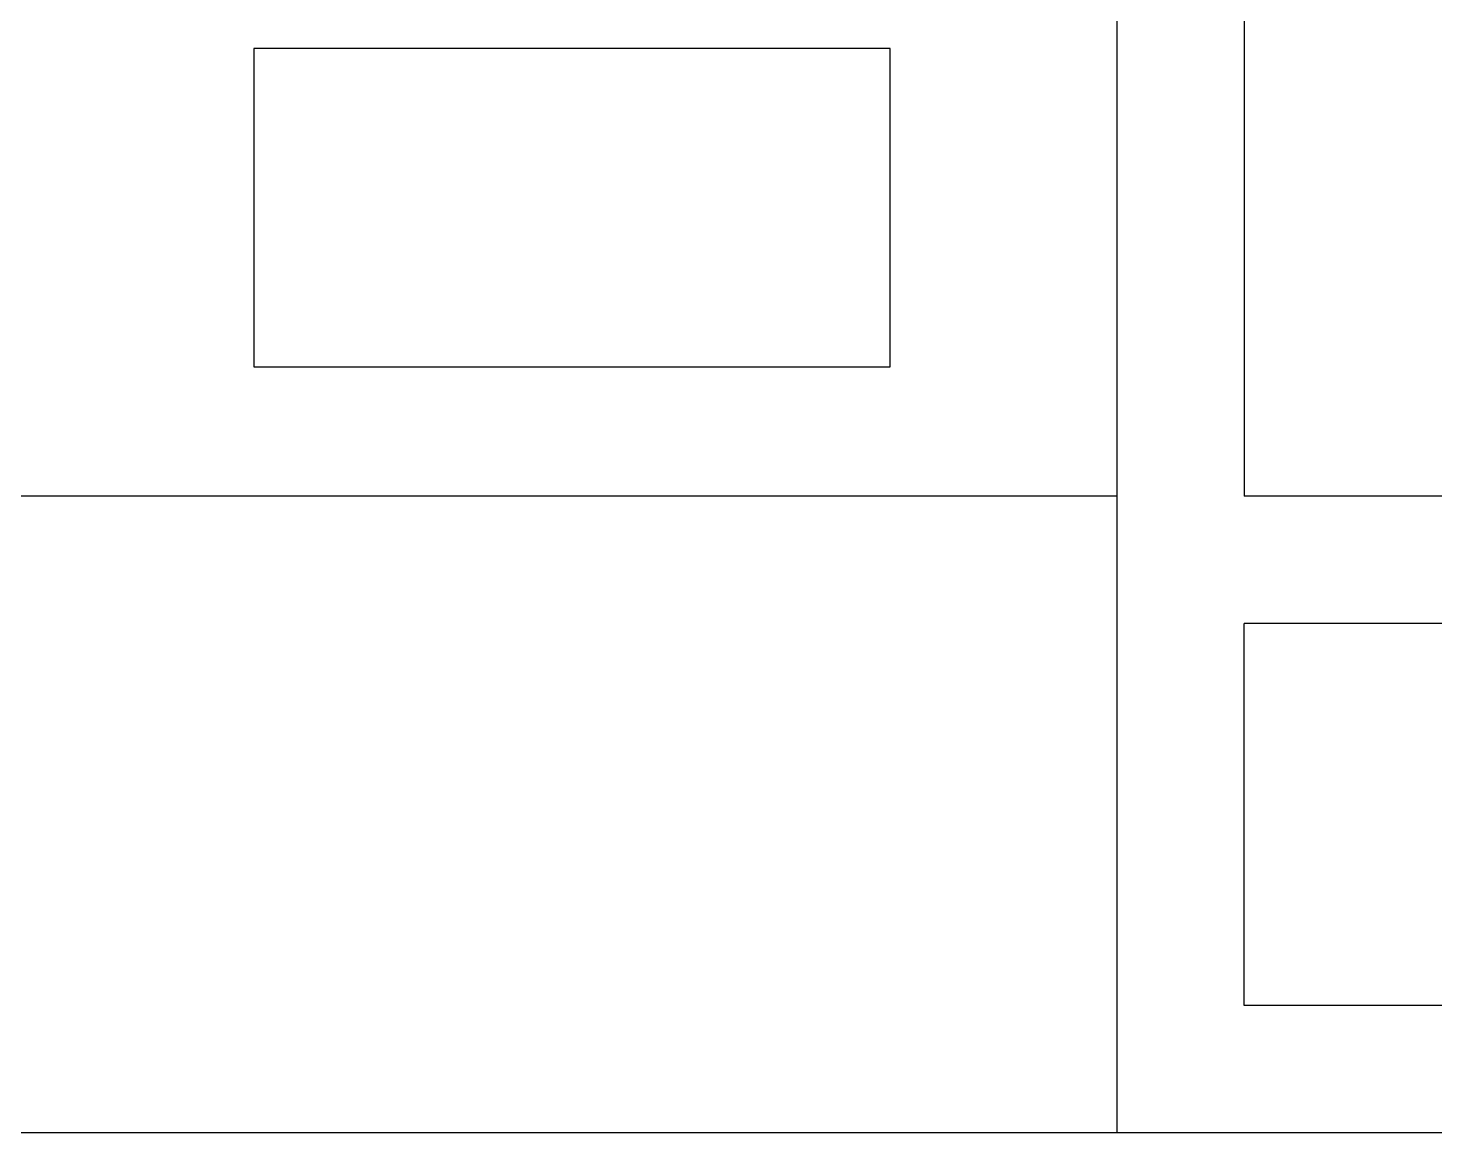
# Model space of a CAD drawing. Extents: x -19 to 297, y 0 to 420.
# Drawn here: x 103.64 to 109.17, y 234.27 to 238.61 of the extents above; entities that cross this region are included whole.
import ezdxf

# ---------------------------------------------------------------- set-up
doc = ezdxf.new("R2010")
doc.units = 0
doc.header["$MEASUREMENT"] = 0
doc.linetypes.add('K5LT_BASIC', pattern=[0])
doc.layers.add('Системный слой', color=7, linetype='Continuous')

# ---------------------------------------------------------------- blocks, each defined once
blk = doc.blocks.new('*U')
at = {"layer": 'Системный слой', "color": 5, "linetype": 'K5LT_BASIC'}
for p, q in [((107.026, 238.5273), (104.526, 238.5273)), ((104.526, 238.5273), (104.526, 237.2773)), ((107.026, 237.2773), (107.026, 238.5273)), ((104.526, 237.2773), (107.026, 237.2773))]:
    blk.add_line(p, q, dxfattribs=at)

msp = doc.modelspace()

# ---------------------------------------------------------------- linework, layer by layer
at = {"layer": 'Системный слой', "color": 5, "linetype": 'K5LT_BASIC'}
for p, q in [((107.9163, 248.2688), (107.9163, 236.7688)), ((108.4167, 248.2688), (108.4167, 236.7688)), ((107.9163, 242.3282), (107.9163, 236.7688)), ((107.9163, 236.7688), (100.4167, 236.7688)), ((107.9163, 236.7688), (107.9163, 234.2688)), ((123.9163, 236.7688), (108.4167, 236.7688)), ((112.7527, 236.2688), (108.4167, 236.2688)), ((108.4167, 234.7688), (108.4167, 236.2688)), ((112.7527, 234.7688), (108.4167, 234.7688)), ((113.2527, 234.2688), (97.6737, 234.2688))]:
    msp.add_line(p, q, dxfattribs=at)

# ---------------------------------------------------------------- block references
at = {"layer": 'Системный слой'}
msp.add_blockref('*U', (0, 0), dxfattribs=at)
msp.add_blockref('*U', (0, 0), dxfattribs=at)
msp.add_blockref('*U', (0, 0), dxfattribs=at)
msp.add_blockref('*U', (0, 0), dxfattribs=at)
msp.add_blockref('*U', (0, 0), dxfattribs=at)
msp.add_blockref('*U', (0, 0), dxfattribs=at)
msp.add_blockref('*U', (0, 0), dxfattribs=at)
msp.add_blockref('*U', (0, 0), dxfattribs=at)
msp.add_blockref('*U', (0, 0), dxfattribs=at)
msp.add_blockref('*U', (0, 0), dxfattribs=at)
msp.add_blockref('*U', (0, 0), dxfattribs=at)
msp.add_blockref('*U', (0, 0), dxfattribs=at)
msp.add_blockref('*U', (0, 0), dxfattribs=at)
msp.add_blockref('*U', (0, 0), dxfattribs=at)
msp.add_blockref('*U', (0, 0), dxfattribs=at)
msp.add_blockref('*U', (0, 0), dxfattribs=at)
msp.add_blockref('*U', (0, 0), dxfattribs=at)
msp.add_blockref('*U', (0, 0), dxfattribs=at)
msp.add_blockref('*U', (0, 0), dxfattribs=at)
msp.add_blockref('*U', (0, 0), dxfattribs=at)
msp.add_blockref('*U', (0, 0), dxfattribs=at)
msp.add_blockref('*U', (0, 0), dxfattribs=at)
msp.add_blockref('*U', (0, 0), dxfattribs=at)
msp.add_blockref('*U', (0, 0), dxfattribs=at)
msp.add_blockref('*U', (0, 0), dxfattribs=at)
msp.add_blockref('*U', (0, 0), dxfattribs=at)
msp.add_blockref('*U', (0, 0), dxfattribs=at)
msp.add_blockref('*U', (0, 0), dxfattribs=at)
msp.add_blockref('*U', (0, 0), dxfattribs=at)
msp.add_blockref('*U', (0, 0), dxfattribs=at)
msp.add_blockref('*U', (0, 0), dxfattribs=at)
msp.add_blockref('*U', (0, 0), dxfattribs=at)
msp.add_blockref('*U', (0, 0), dxfattribs=at)
msp.add_blockref('*U', (0, 0), dxfattribs=at)
msp.add_blockref('*U', (0, 0), dxfattribs=at)
msp.add_blockref('*U', (0, 0), dxfattribs=at)
msp.add_blockref('*U', (0, 0), dxfattribs=at)
msp.add_blockref('*U', (0, 0), dxfattribs=at)
msp.add_blockref('*U', (0, 0), dxfattribs=at)
msp.add_blockref('*U', (0, 0), dxfattribs=at)
msp.add_blockref('*U', (0, 0), dxfattribs=at)
msp.add_blockref('*U', (0, 0), dxfattribs=at)
msp.add_blockref('*U', (0, 0), dxfattribs=at)
msp.add_blockref('*U', (0, 0), dxfattribs=at)
msp.add_blockref('*U', (0, 0), dxfattribs=at)
msp.add_blockref('*U', (0, 0), dxfattribs=at)
msp.add_blockref('*U', (0, 0), dxfattribs=at)
msp.add_blockref('*U', (0, 0), dxfattribs=at)
msp.add_blockref('*U', (0, 0), dxfattribs=at)
msp.add_blockref('*U', (0, 0), dxfattribs=at)
msp.add_blockref('*U', (0, 0), dxfattribs=at)
msp.add_blockref('*U', (0, 0), dxfattribs=at)
msp.add_blockref('*U', (0, 0), dxfattribs=at)
msp.add_blockref('*U', (0, 0), dxfattribs=at)
msp.add_blockref('*U', (0, 0), dxfattribs=at)
msp.add_blockref('*U', (0, 0), dxfattribs=at)
msp.add_blockref('*U', (0, 0), dxfattribs=at)
msp.add_blockref('*U', (0, 0), dxfattribs=at)
msp.add_blockref('*U', (0, 0), dxfattribs=at)
msp.add_blockref('*U', (0, 0), dxfattribs=at)
msp.add_blockref('*U', (0, 0), dxfattribs=at)
msp.add_blockref('*U', (0, 0), dxfattribs=at)
msp.add_blockref('*U', (0, 0), dxfattribs=at)
msp.add_blockref('*U', (0, 0), dxfattribs=at)
msp.add_blockref('*U', (0, 0), dxfattribs=at)
msp.add_blockref('*U', (0, 0), dxfattribs=at)
msp.add_blockref('*U', (0, 0), dxfattribs=at)
msp.add_blockref('*U', (0, 0), dxfattribs=at)
msp.add_blockref('*U', (0, 0), dxfattribs=at)
msp.add_blockref('*U', (0, 0), dxfattribs=at)
msp.add_blockref('*U', (0, 0), dxfattribs=at)
msp.add_blockref('*U', (0, 0), dxfattribs=at)
msp.add_blockref('*U', (0, 0), dxfattribs=at)
msp.add_blockref('*U', (0, 0), dxfattribs=at)
msp.add_blockref('*U', (0, 0), dxfattribs=at)
msp.add_blockref('*U', (0, 0), dxfattribs=at)
msp.add_blockref('*U', (0, 0), dxfattribs=at)
msp.add_blockref('*U', (0, 0), dxfattribs=at)
msp.add_blockref('*U', (0, 0), dxfattribs=at)
msp.add_blockref('*U', (0, 0), dxfattribs=at)
msp.add_blockref('*U', (0, 0), dxfattribs=at)
msp.add_blockref('*U', (0, 0), dxfattribs=at)
msp.add_blockref('*U', (0, 0), dxfattribs=at)
msp.add_blockref('*U', (0, 0), dxfattribs=at)
msp.add_blockref('*U', (0, 0), dxfattribs=at)
msp.add_blockref('*U', (0, 0), dxfattribs=at)
msp.add_blockref('*U', (0, 0), dxfattribs=at)
msp.add_blockref('*U', (0, 0), dxfattribs=at)
msp.add_blockref('*U', (0, 0), dxfattribs=at)
msp.add_blockref('*U', (0, 0), dxfattribs=at)
msp.add_blockref('*U', (0, 0), dxfattribs=at)
msp.add_blockref('*U', (0, 0), dxfattribs=at)
msp.add_blockref('*U', (0, 0), dxfattribs=at)
msp.add_blockref('*U', (0, 0), dxfattribs=at)
msp.add_blockref('*U', (0, 0), dxfattribs=at)
msp.add_blockref('*U', (0, 0), dxfattribs=at)
msp.add_blockref('*U', (0, 0), dxfattribs=at)
msp.add_blockref('*U', (0, 0), dxfattribs=at)
msp.add_blockref('*U', (0, 0), dxfattribs=at)
msp.add_blockref('*U', (0, 0), dxfattribs=at)
msp.add_blockref('*U', (0, 0), dxfattribs=at)
msp.add_blockref('*U', (0, 0), dxfattribs=at)
msp.add_blockref('*U', (0, 0), dxfattribs=at)
msp.add_blockref('*U', (0, 0), dxfattribs=at)
msp.add_blockref('*U', (0, 0), dxfattribs=at)
msp.add_blockref('*U', (0, 0), dxfattribs=at)
msp.add_blockref('*U', (0, 0), dxfattribs=at)
msp.add_blockref('*U', (0, 0), dxfattribs=at)
msp.add_blockref('*U', (0, 0), dxfattribs=at)
msp.add_blockref('*U', (0, 0), dxfattribs=at)
msp.add_blockref('*U', (0, 0), dxfattribs=at)
msp.add_blockref('*U', (0, 0), dxfattribs=at)
msp.add_blockref('*U', (0, 0), dxfattribs=at)
msp.add_blockref('*U', (0, 0), dxfattribs=at)
msp.add_blockref('*U', (0, 0), dxfattribs=at)
msp.add_blockref('*U', (0, 0), dxfattribs=at)
msp.add_blockref('*U', (0, 0), dxfattribs=at)
msp.add_blockref('*U', (0, 0), dxfattribs=at)
msp.add_blockref('*U', (0, 0), dxfattribs=at)
msp.add_blockref('*U', (0, 0), dxfattribs=at)
msp.add_blockref('*U', (0, 0), dxfattribs=at)
msp.add_blockref('*U', (0, 0), dxfattribs=at)
msp.add_blockref('*U', (0, 0), dxfattribs=at)
msp.add_blockref('*U', (0, 0), dxfattribs=at)
msp.add_blockref('*U', (0, 0), dxfattribs=at)
msp.add_blockref('*U', (0, 0), dxfattribs=at)
msp.add_blockref('*U', (0, 0), dxfattribs=at)
msp.add_blockref('*U', (0, 0), dxfattribs=at)
msp.add_blockref('*U', (0, 0), dxfattribs=at)
msp.add_blockref('*U', (0, 0), dxfattribs=at)
msp.add_blockref('*U', (0, 0), dxfattribs=at)
msp.add_blockref('*U', (0, 0), dxfattribs=at)
msp.add_blockref('*U', (0, 0), dxfattribs=at)
msp.add_blockref('*U', (0, 0), dxfattribs=at)
msp.add_blockref('*U', (0, 0), dxfattribs=at)
msp.add_blockref('*U', (0, 0), dxfattribs=at)
msp.add_blockref('*U', (0, 0), dxfattribs=at)
msp.add_blockref('*U', (0, 0), dxfattribs=at)
msp.add_blockref('*U', (0, 0), dxfattribs=at)
msp.add_blockref('*U', (0, 0), dxfattribs=at)
msp.add_blockref('*U', (0, 0), dxfattribs=at)
msp.add_blockref('*U', (0, 0), dxfattribs=at)
msp.add_blockref('*U', (0, 0), dxfattribs=at)
msp.add_blockref('*U', (0, 0), dxfattribs=at)
msp.add_blockref('*U', (0, 0), dxfattribs=at)
msp.add_blockref('*U', (0, 0), dxfattribs=at)
msp.add_blockref('*U', (0, 0), dxfattribs=at)
msp.add_blockref('*U', (0, 0), dxfattribs=at)
msp.add_blockref('*U', (0, 0), dxfattribs=at)
msp.add_blockref('*U', (0, 0), dxfattribs=at)
msp.add_blockref('*U', (0, 0), dxfattribs=at)
msp.add_blockref('*U', (0, 0), dxfattribs=at)
msp.add_blockref('*U', (0, 0), dxfattribs=at)
msp.add_blockref('*U', (0, 0), dxfattribs=at)
msp.add_blockref('*U', (0, 0), dxfattribs=at)
msp.add_blockref('*U', (0, 0), dxfattribs=at)
msp.add_blockref('*U', (0, 0), dxfattribs=at)
msp.add_blockref('*U', (0, 0), dxfattribs=at)
msp.add_blockref('*U', (0, 0), dxfattribs=at)
msp.add_blockref('*U', (0, 0), dxfattribs=at)
msp.add_blockref('*U', (0, 0), dxfattribs=at)
msp.add_blockref('*U', (0, 0), dxfattribs=at)
msp.add_blockref('*U', (0, 0), dxfattribs=at)
msp.add_blockref('*U', (0, 0), dxfattribs=at)
msp.add_blockref('*U', (0, 0), dxfattribs=at)
msp.add_blockref('*U', (0, 0), dxfattribs=at)
msp.add_blockref('*U', (0, 0), dxfattribs=at)
msp.add_blockref('*U', (0, 0), dxfattribs=at)
msp.add_blockref('*U', (0, 0), dxfattribs=at)
msp.add_blockref('*U', (0, 0), dxfattribs=at)
msp.add_blockref('*U', (0, 0), dxfattribs=at)
msp.add_blockref('*U', (0, 0), dxfattribs=at)
msp.add_blockref('*U', (0, 0), dxfattribs=at)
msp.add_blockref('*U', (0, 0), dxfattribs=at)
msp.add_blockref('*U', (0, 0), dxfattribs=at)
msp.add_blockref('*U', (0, 0), dxfattribs=at)
msp.add_blockref('*U', (0, 0), dxfattribs=at)
msp.add_blockref('*U', (0, 0), dxfattribs=at)
msp.add_blockref('*U', (0, 0), dxfattribs=at)
msp.add_blockref('*U', (0, 0), dxfattribs=at)
msp.add_blockref('*U', (0, 0), dxfattribs=at)
msp.add_blockref('*U', (0, 0), dxfattribs=at)
msp.add_blockref('*U', (0, 0), dxfattribs=at)
msp.add_blockref('*U', (0, 0), dxfattribs=at)
msp.add_blockref('*U', (0, 0), dxfattribs=at)
msp.add_blockref('*U', (0, 0), dxfattribs=at)
msp.add_blockref('*U', (0, 0), dxfattribs=at)
msp.add_blockref('*U', (0, 0), dxfattribs=at)
msp.add_blockref('*U', (0, 0), dxfattribs=at)
msp.add_blockref('*U', (0, 0), dxfattribs=at)
msp.add_blockref('*U', (0, 0), dxfattribs=at)
msp.add_blockref('*U', (0, 0), dxfattribs=at)
msp.add_blockref('*U', (0, 0), dxfattribs=at)
msp.add_blockref('*U', (0, 0), dxfattribs=at)
msp.add_blockref('*U', (0, 0), dxfattribs=at)
msp.add_blockref('*U', (0, 0), dxfattribs=at)
msp.add_blockref('*U', (0, 0), dxfattribs=at)
msp.add_blockref('*U', (0, 0), dxfattribs=at)
msp.add_blockref('*U', (0, 0), dxfattribs=at)
msp.add_blockref('*U', (0, 0), dxfattribs=at)
msp.add_blockref('*U', (0, 0), dxfattribs=at)
msp.add_blockref('*U', (0, 0), dxfattribs=at)
msp.add_blockref('*U', (0, 0), dxfattribs=at)
msp.add_blockref('*U', (0, 0), dxfattribs=at)
msp.add_blockref('*U', (0, 0), dxfattribs=at)
msp.add_blockref('*U', (0, 0), dxfattribs=at)
msp.add_blockref('*U', (0, 0), dxfattribs=at)
msp.add_blockref('*U', (0, 0), dxfattribs=at)
msp.add_blockref('*U', (0, 0), dxfattribs=at)
msp.add_blockref('*U', (0, 0), dxfattribs=at)
msp.add_blockref('*U', (0, 0), dxfattribs=at)
msp.add_blockref('*U', (0, 0), dxfattribs=at)
msp.add_blockref('*U', (0, 0), dxfattribs=at)
msp.add_blockref('*U', (0, 0), dxfattribs=at)
msp.add_blockref('*U', (0, 0), dxfattribs=at)
msp.add_blockref('*U', (0, 0), dxfattribs=at)
msp.add_blockref('*U', (0, 0), dxfattribs=at)
msp.add_blockref('*U', (0, 0), dxfattribs=at)
msp.add_blockref('*U', (0, 0), dxfattribs=at)
msp.add_blockref('*U', (0, 0), dxfattribs=at)
msp.add_blockref('*U', (0, 0), dxfattribs=at)
msp.add_blockref('*U', (0, 0), dxfattribs=at)
msp.add_blockref('*U', (0, 0), dxfattribs=at)
msp.add_blockref('*U', (0, 0), dxfattribs=at)
msp.add_blockref('*U', (0, 0), dxfattribs=at)
msp.add_blockref('*U', (0, 0), dxfattribs=at)
msp.add_blockref('*U', (0, 0), dxfattribs=at)
msp.add_blockref('*U', (0, 0), dxfattribs=at)
msp.add_blockref('*U', (0, 0), dxfattribs=at)
msp.add_blockref('*U', (0, 0), dxfattribs=at)
msp.add_blockref('*U', (0, 0), dxfattribs=at)
msp.add_blockref('*U', (0, 0), dxfattribs=at)
msp.add_blockref('*U', (0, 0), dxfattribs=at)
msp.add_blockref('*U', (0, 0), dxfattribs=at)
msp.add_blockref('*U', (0, 0), dxfattribs=at)
msp.add_blockref('*U', (0, 0), dxfattribs=at)
msp.add_blockref('*U', (0, 0), dxfattribs=at)
msp.add_blockref('*U', (0, 0), dxfattribs=at)
msp.add_blockref('*U', (0, 0), dxfattribs=at)
msp.add_blockref('*U', (0, 0), dxfattribs=at)
msp.add_blockref('*U', (0, 0), dxfattribs=at)
msp.add_blockref('*U', (0, 0), dxfattribs=at)
msp.add_blockref('*U', (0, 0), dxfattribs=at)
msp.add_blockref('*U', (0, 0), dxfattribs=at)
msp.add_blockref('*U', (0, 0), dxfattribs=at)
msp.add_blockref('*U', (0, 0), dxfattribs=at)
msp.add_blockref('*U', (0, 0), dxfattribs=at)
msp.add_blockref('*U', (0, 0), dxfattribs=at)
msp.add_blockref('*U', (0, 0), dxfattribs=at)
msp.add_blockref('*U', (0, 0), dxfattribs=at)
msp.add_blockref('*U', (0, 0), dxfattribs=at)
msp.add_blockref('*U', (0, 0), dxfattribs=at)
msp.add_blockref('*U', (0, 0), dxfattribs=at)
msp.add_blockref('*U', (0, 0), dxfattribs=at)
msp.add_blockref('*U', (0, 0), dxfattribs=at)
msp.add_blockref('*U', (0, 0), dxfattribs=at)
msp.add_blockref('*U', (0, 0), dxfattribs=at)
msp.add_blockref('*U', (0, 0), dxfattribs=at)
msp.add_blockref('*U', (0, 0), dxfattribs=at)
msp.add_blockref('*U', (0, 0), dxfattribs=at)
msp.add_blockref('*U', (0, 0), dxfattribs=at)
msp.add_blockref('*U', (0, 0), dxfattribs=at)
msp.add_blockref('*U', (0, 0), dxfattribs=at)
msp.add_blockref('*U', (0, 0), dxfattribs=at)
msp.add_blockref('*U', (0, 0), dxfattribs=at)
msp.add_blockref('*U', (0, 0), dxfattribs=at)
msp.add_blockref('*U', (0, 0), dxfattribs=at)
msp.add_blockref('*U', (0, 0), dxfattribs=at)
msp.add_blockref('*U', (0, 0), dxfattribs=at)
msp.add_blockref('*U', (0, 0), dxfattribs=at)
msp.add_blockref('*U', (0, 0), dxfattribs=at)
msp.add_blockref('*U', (0, 0), dxfattribs=at)
msp.add_blockref('*U', (0, 0), dxfattribs=at)
msp.add_blockref('*U', (0, 0), dxfattribs=at)
msp.add_blockref('*U', (0, 0), dxfattribs=at)
msp.add_blockref('*U', (0, 0), dxfattribs=at)
msp.add_blockref('*U', (0, 0), dxfattribs=at)
msp.add_blockref('*U', (0, 0), dxfattribs=at)
msp.add_blockref('*U', (0, 0), dxfattribs=at)
msp.add_blockref('*U', (0, 0), dxfattribs=at)
msp.add_blockref('*U', (0, 0), dxfattribs=at)
msp.add_blockref('*U', (0, 0), dxfattribs=at)
msp.add_blockref('*U', (0, 0), dxfattribs=at)
msp.add_blockref('*U', (0, 0), dxfattribs=at)
msp.add_blockref('*U', (0, 0), dxfattribs=at)
msp.add_blockref('*U', (0, 0), dxfattribs=at)
msp.add_blockref('*U', (0, 0), dxfattribs=at)
msp.add_blockref('*U', (0, 0), dxfattribs=at)
msp.add_blockref('*U', (0, 0), dxfattribs=at)
msp.add_blockref('*U', (0, 0), dxfattribs=at)
msp.add_blockref('*U', (0, 0), dxfattribs=at)
msp.add_blockref('*U', (0, 0), dxfattribs=at)
msp.add_blockref('*U', (0, 0), dxfattribs=at)
msp.add_blockref('*U', (0, 0), dxfattribs=at)
msp.add_blockref('*U', (0, 0), dxfattribs=at)
msp.add_blockref('*U', (0, 0), dxfattribs=at)
msp.add_blockref('*U', (0, 0), dxfattribs=at)
msp.add_blockref('*U', (0, 0), dxfattribs=at)
msp.add_blockref('*U', (0, 0), dxfattribs=at)
msp.add_blockref('*U', (0, 0), dxfattribs=at)
msp.add_blockref('*U', (0, 0), dxfattribs=at)
msp.add_blockref('*U', (0, 0), dxfattribs=at)
msp.add_blockref('*U', (0, 0), dxfattribs=at)
msp.add_blockref('*U', (0, 0), dxfattribs=at)
msp.add_blockref('*U', (0, 0), dxfattribs=at)
msp.add_blockref('*U', (0, 0), dxfattribs=at)
msp.add_blockref('*U', (0, 0), dxfattribs=at)
msp.add_blockref('*U', (0, 0), dxfattribs=at)
msp.add_blockref('*U', (0, 0), dxfattribs=at)
msp.add_blockref('*U', (0, 0), dxfattribs=at)
msp.add_blockref('*U', (0, 0), dxfattribs=at)
msp.add_blockref('*U', (0, 0), dxfattribs=at)
msp.add_blockref('*U', (0, 0), dxfattribs=at)
msp.add_blockref('*U', (0, 0), dxfattribs=at)
msp.add_blockref('*U', (0, 0), dxfattribs=at)
msp.add_blockref('*U', (0, 0), dxfattribs=at)
msp.add_blockref('*U', (0, 0), dxfattribs=at)
msp.add_blockref('*U', (0, 0), dxfattribs=at)
msp.add_blockref('*U', (0, 0), dxfattribs=at)
msp.add_blockref('*U', (0, 0), dxfattribs=at)
msp.add_blockref('*U', (0, 0), dxfattribs=at)
msp.add_blockref('*U', (0, 0), dxfattribs=at)
msp.add_blockref('*U', (0, 0), dxfattribs=at)
msp.add_blockref('*U', (0, 0), dxfattribs=at)
msp.add_blockref('*U', (0, 0), dxfattribs=at)
msp.add_blockref('*U', (0, 0), dxfattribs=at)
msp.add_blockref('*U', (0, 0), dxfattribs=at)
msp.add_blockref('*U', (0, 0), dxfattribs=at)
msp.add_blockref('*U', (0, 0), dxfattribs=at)
msp.add_blockref('*U', (0, 0), dxfattribs=at)
msp.add_blockref('*U', (0, 0), dxfattribs=at)
msp.add_blockref('*U', (0, 0), dxfattribs=at)
msp.add_blockref('*U', (0, 0), dxfattribs=at)
msp.add_blockref('*U', (0, 0), dxfattribs=at)
msp.add_blockref('*U', (0, 0), dxfattribs=at)
msp.add_blockref('*U', (0, 0), dxfattribs=at)
msp.add_blockref('*U', (0, 0), dxfattribs=at)
msp.add_blockref('*U', (0, 0), dxfattribs=at)
msp.add_blockref('*U', (0, 0), dxfattribs=at)
msp.add_blockref('*U', (0, 0), dxfattribs=at)
msp.add_blockref('*U', (0, 0), dxfattribs=at)
msp.add_blockref('*U', (0, 0), dxfattribs=at)
msp.add_blockref('*U', (0, 0), dxfattribs=at)
msp.add_blockref('*U', (0, 0), dxfattribs=at)
msp.add_blockref('*U', (0, 0), dxfattribs=at)
msp.add_blockref('*U', (0, 0), dxfattribs=at)
msp.add_blockref('*U', (0, 0), dxfattribs=at)
msp.add_blockref('*U', (0, 0), dxfattribs=at)
msp.add_blockref('*U', (0, 0), dxfattribs=at)
msp.add_blockref('*U', (0, 0), dxfattribs=at)
msp.add_blockref('*U', (0, 0), dxfattribs=at)
msp.add_blockref('*U', (0, 0), dxfattribs=at)
msp.add_blockref('*U', (0, 0), dxfattribs=at)
msp.add_blockref('*U', (0, 0), dxfattribs=at)
msp.add_blockref('*U', (0, 0), dxfattribs=at)
msp.add_blockref('*U', (0, 0), dxfattribs=at)
msp.add_blockref('*U', (0, 0), dxfattribs=at)
msp.add_blockref('*U', (0, 0), dxfattribs=at)
msp.add_blockref('*U', (0, 0), dxfattribs=at)
msp.add_blockref('*U', (0, 0), dxfattribs=at)
msp.add_blockref('*U', (0, 0), dxfattribs=at)
msp.add_blockref('*U', (0, 0), dxfattribs=at)
msp.add_blockref('*U', (0, 0), dxfattribs=at)
msp.add_blockref('*U', (0, 0), dxfattribs=at)
msp.add_blockref('*U', (0, 0), dxfattribs=at)
msp.add_blockref('*U', (0, 0), dxfattribs=at)
msp.add_blockref('*U', (0, 0), dxfattribs=at)
msp.add_blockref('*U', (0, 0), dxfattribs=at)
msp.add_blockref('*U', (0, 0), dxfattribs=at)
msp.add_blockref('*U', (0, 0), dxfattribs=at)
msp.add_blockref('*U', (0, 0), dxfattribs=at)
msp.add_blockref('*U', (0, 0), dxfattribs=at)
msp.add_blockref('*U', (0, 0), dxfattribs=at)
msp.add_blockref('*U', (0, 0), dxfattribs=at)
msp.add_blockref('*U', (0, 0), dxfattribs=at)
msp.add_blockref('*U', (0, 0), dxfattribs=at)
msp.add_blockref('*U', (0, 0), dxfattribs=at)
msp.add_blockref('*U', (0, 0), dxfattribs=at)
msp.add_blockref('*U', (0, 0), dxfattribs=at)
msp.add_blockref('*U', (0, 0), dxfattribs=at)
msp.add_blockref('*U', (0, 0), dxfattribs=at)
msp.add_blockref('*U', (0, 0), dxfattribs=at)
msp.add_blockref('*U', (0, 0), dxfattribs=at)
msp.add_blockref('*U', (0, 0), dxfattribs=at)
msp.add_blockref('*U', (0, 0), dxfattribs=at)
msp.add_blockref('*U', (0, 0), dxfattribs=at)
msp.add_blockref('*U', (0, 0), dxfattribs=at)
msp.add_blockref('*U', (0, 0), dxfattribs=at)
msp.add_blockref('*U', (0, 0), dxfattribs=at)
msp.add_blockref('*U', (0, 0), dxfattribs=at)
msp.add_blockref('*U', (0, 0), dxfattribs=at)
msp.add_blockref('*U', (0, 0), dxfattribs=at)
msp.add_blockref('*U', (0, 0), dxfattribs=at)
msp.add_blockref('*U', (0, 0), dxfattribs=at)
msp.add_blockref('*U', (0, 0), dxfattribs=at)
msp.add_blockref('*U', (0, 0), dxfattribs=at)
msp.add_blockref('*U', (0, 0), dxfattribs=at)
msp.add_blockref('*U', (0, 0), dxfattribs=at)
msp.add_blockref('*U', (0, 0), dxfattribs=at)
msp.add_blockref('*U', (0, 0), dxfattribs=at)
msp.add_blockref('*U', (0, 0), dxfattribs=at)
msp.add_blockref('*U', (0, 0), dxfattribs=at)
msp.add_blockref('*U', (0, 0), dxfattribs=at)
msp.add_blockref('*U', (0, 0), dxfattribs=at)
msp.add_blockref('*U', (0, 0), dxfattribs=at)
msp.add_blockref('*U', (0, 0), dxfattribs=at)
msp.add_blockref('*U', (0, 0), dxfattribs=at)
msp.add_blockref('*U', (0, 0), dxfattribs=at)
msp.add_blockref('*U', (0, 0), dxfattribs=at)
msp.add_blockref('*U', (0, 0), dxfattribs=at)
msp.add_blockref('*U', (0, 0), dxfattribs=at)
msp.add_blockref('*U', (0, 0), dxfattribs=at)
msp.add_blockref('*U', (0, 0), dxfattribs=at)
msp.add_blockref('*U', (0, 0), dxfattribs=at)
msp.add_blockref('*U', (0, 0), dxfattribs=at)
msp.add_blockref('*U', (0, 0), dxfattribs=at)
msp.add_blockref('*U', (0, 0), dxfattribs=at)
msp.add_blockref('*U', (0, 0), dxfattribs=at)
msp.add_blockref('*U', (0, 0), dxfattribs=at)
msp.add_blockref('*U', (0, 0), dxfattribs=at)
msp.add_blockref('*U', (0, 0), dxfattribs=at)
msp.add_blockref('*U', (0, 0), dxfattribs=at)
msp.add_blockref('*U', (0, 0), dxfattribs=at)
msp.add_blockref('*U', (0, 0), dxfattribs=at)
msp.add_blockref('*U', (0, 0), dxfattribs=at)
msp.add_blockref('*U', (0, 0), dxfattribs=at)
msp.add_blockref('*U', (0, 0), dxfattribs=at)
msp.add_blockref('*U', (0, 0), dxfattribs=at)
msp.add_blockref('*U', (0, 0), dxfattribs=at)
msp.add_blockref('*U', (0, 0), dxfattribs=at)
msp.add_blockref('*U', (0, 0), dxfattribs=at)
msp.add_blockref('*U', (0, 0), dxfattribs=at)
msp.add_blockref('*U', (0, 0), dxfattribs=at)
msp.add_blockref('*U', (0, 0), dxfattribs=at)
msp.add_blockref('*U', (0, 0), dxfattribs=at)
msp.add_blockref('*U', (0, 0), dxfattribs=at)
msp.add_blockref('*U', (0, 0), dxfattribs=at)
msp.add_blockref('*U', (0, 0), dxfattribs=at)
msp.add_blockref('*U', (0, 0), dxfattribs=at)
msp.add_blockref('*U', (0, 0), dxfattribs=at)
msp.add_blockref('*U', (0, 0), dxfattribs=at)
msp.add_blockref('*U', (0, 0), dxfattribs=at)
msp.add_blockref('*U', (0, 0), dxfattribs=at)
msp.add_blockref('*U', (0, 0), dxfattribs=at)
msp.add_blockref('*U', (0, 0), dxfattribs=at)
msp.add_blockref('*U', (0, 0), dxfattribs=at)
msp.add_blockref('*U', (0, 0), dxfattribs=at)
msp.add_blockref('*U', (0, 0), dxfattribs=at)
msp.add_blockref('*U', (0, 0), dxfattribs=at)
msp.add_blockref('*U', (0, 0), dxfattribs=at)

doc.saveas('drawing.dxf')
